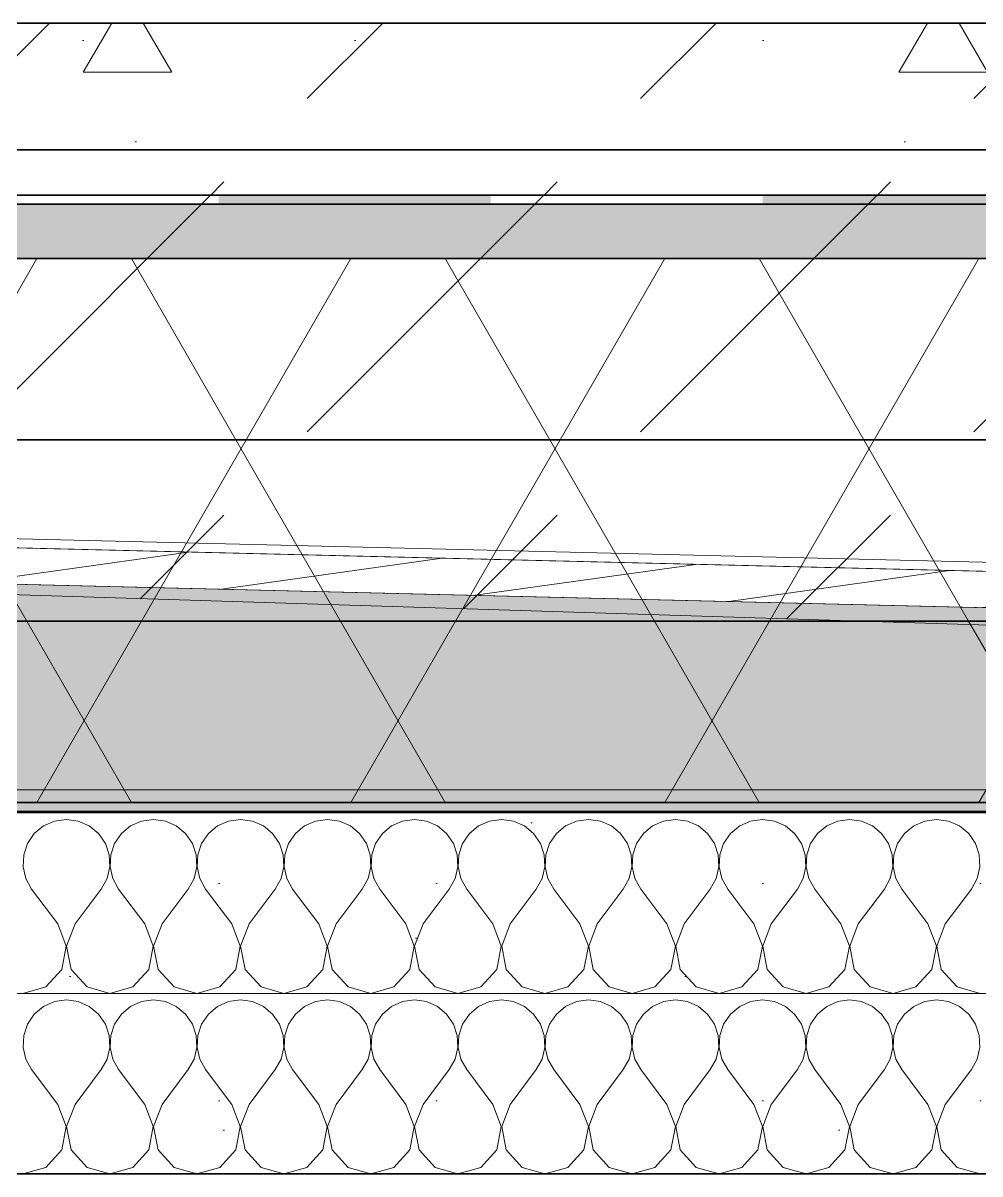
# Model space of a CAD drawing. Header units: millimetres. Extents: x 745166 to 884669, y -5000 to 15056.
# Drawn here: x 854184 to 854712, y 3029 to 3664 of the extents above; entities that cross this region are included whole.
import ezdxf

# ---------------------------------------------------------------- set-up
doc = ezdxf.new("R2010")
doc.units = ezdxf.units.MM
doc.header["$MEASUREMENT"] = 0
doc.linetypes.add('Wipeout_Contour', pattern=[1000, 0, -1000])
for name, color, linetype, lineweight in [('New_0_Pen_No__1', 7, 'Continuous', 13), ('New_0_Pen_No__19', 255, 'Continuous', 0), ('New_2D Drafting - General_Pen_No__1', 7, 'Continuous', 13), ('New_2D Drafting - General_Pen_No__19', 255, 'Continuous', 0), ('New_Shell - Roof_Pen_No__21', 7, 'Continuous', 35)]:
    doc.layers.add(name, color=color, linetype=linetype, lineweight=lineweight)
doc.layers.add('New_Shell - Roof', color=7, linetype='Continuous')
doc.layers.add('New_Structural - Bearing', color=7, linetype='Continuous')
pattern_1 = [(0, (1087092.2, 129.2), (0, 779.4229), [48.75, -401.25]), (0, (1087317.2, 518.9), (0, 779.4229), [48.75, -401.25]), (60, (1087092.2, 129.2), (-675, 389.7114), [48.75, -401.25]), (60, (1087542.2, 129.2), (-675, 389.7114), [48.75, -401.25]), (120, (1087141, 129.2), (675, 389.7114), [48.75, -401.25]), (120, (1087591, 129.2), (675, 389.7114), [48.75, -401.25]), (0, (1087092.23, 204.18), (0, 150), [0, -150, 0, -225]), (45, (1087167.23, 204.18), (-106.06602, 106.06602), [0, -112.5, 0, -187.5])]
pattern_2 = [(60, (1087092.23, 129.18), (-129.90381, 75), []), (120, (1087092.23, 129.18), (129.90381, 75), [])]

# ---------------------------------------------------------------- blocks, each defined once
blk = doc.blocks.new('*X3', base_point=(1087092.23, 129.18))
at = {"layer": 'New_Shell - Roof', "linetype": 'Continuous', "lineweight": 0, "true_color": 0x000000}
blk.add_hatch(color=18, dxfattribs=at).paths.add_polyline_path([(851718.5, 3564.18), (851718.5, 3534.18), (855718.5, 3534.18), (855718.5, 3564.18)])
blk = doc.blocks.new('*X4', base_point=(1087092.23, 129.18))
at = {"layer": 'New_Shell - Roof', "linetype": 'Continuous', "lineweight": 0, "true_color": 0x000000}
for points in [[(854442.39, 3569.18), (854292.39, 3569.18), (854292.39, 3564.18), (854442.39, 3564.18)], [(854742.39, 3569.18), (854592.39, 3569.18), (854592.39, 3564.18), (854742.39, 3564.18)]]:
    blk.add_hatch(color=18, dxfattribs=at).paths.add_polyline_path(points)
blk = doc.blocks.new('*X5', base_point=(1087092.23, 129.18))
at = {"layer": 'New_Shell - Roof', "linetype": 'Continuous', "lineweight": 0, "true_color": 0x000000}
for points in [[(854442.38, 3234.18), (854292.38, 3234.18), (854292.38, 3229.18), (854442.38, 3229.18)], [(854742.38, 3234.18), (854592.38, 3234.18), (854592.38, 3229.18), (854742.38, 3229.18)]]:
    blk.add_hatch(color=18, dxfattribs=at).paths.add_polyline_path(points)
blk = doc.blocks.new('*X6', base_point=(1087092.23, 129.18))
at = {"layer": 'New_0_Pen_No__1', "color": 7, "linetype": 'Continuous', "lineweight": 13}
for p, q in [((854201.78, 3124.26), (854195.72, 3121.59)), ((854208.33, 3125.18), (854201.78, 3124.26)), ((854214.89, 3124.26), (854208.33, 3125.18)), ((854220.95, 3121.59), (854214.89, 3124.26)), ((854249.78, 3124.26), (854243.72, 3121.59)), ((854256.33, 3125.18), (854249.78, 3124.26)), ((854262.89, 3124.26), (854256.33, 3125.18)), ((854268.95, 3121.59), (854262.89, 3124.26)), ((854297.78, 3124.26), (854291.72, 3121.59)), ((854304.33, 3125.18), (854297.78, 3124.26)), ((854310.89, 3124.26), (854304.33, 3125.18)), ((854316.95, 3121.59), (854310.89, 3124.26)), ((854345.78, 3124.26), (854339.72, 3121.59)), ((854352.33, 3125.18), (854345.78, 3124.26)), ((854358.89, 3124.26), (854352.33, 3125.18)), ((854364.95, 3121.59), (854358.89, 3124.26)), ((854393.78, 3124.26), (854387.72, 3121.59)), ((854400.33, 3125.18), (854393.78, 3124.26)), ((854406.89, 3124.26), (854400.33, 3125.18)), ((854412.95, 3121.59), (854406.89, 3124.26)), ((854441.78, 3124.26), (854435.72, 3121.59)), ((854448.33, 3125.18), (854441.78, 3124.26)), ((854454.89, 3124.26), (854448.33, 3125.18)), ((854460.95, 3121.59), (854454.89, 3124.26)), ((854489.78, 3124.26), (854483.72, 3121.59)), ((854496.33, 3125.18), (854489.78, 3124.26)), ((854502.89, 3124.26), (854496.33, 3125.18)), ((854508.95, 3121.59), (854502.89, 3124.26)), ((854537.78, 3124.26), (854531.72, 3121.59)), ((854544.33, 3125.18), (854537.78, 3124.26)), ((854550.89, 3124.26), (854544.33, 3125.18)), ((854556.95, 3121.59), (854550.89, 3124.26)), ((854585.78, 3124.26), (854579.72, 3121.59)), ((854592.33, 3125.18), (854585.78, 3124.26)), ((854598.89, 3124.26), (854592.33, 3125.18)), ((854604.95, 3121.59), (854598.89, 3124.26)), ((854633.78, 3124.26), (854627.72, 3121.59)), ((854640.33, 3125.18), (854633.78, 3124.26)), ((854646.89, 3124.26), (854640.33, 3125.18)), ((854652.95, 3121.59), (854646.89, 3124.26)), ((854681.78, 3124.26), (854675.72, 3121.59)), ((854688.33, 3125.18), (854681.78, 3124.26)), ((854694.89, 3124.26), (854688.33, 3125.18)), ((854700.95, 3121.59), (854694.89, 3124.26)), ((854195.72, 3121.59), (854190.62, 3117.37)), ((854226.05, 3117.37), (854220.95, 3121.59)), ((854243.72, 3121.59), (854238.62, 3117.37)), ((854274.05, 3117.37), (854268.95, 3121.59)), ((854291.72, 3121.59), (854286.62, 3117.37)), ((854322.05, 3117.37), (854316.95, 3121.59)), ((854339.72, 3121.59), (854334.62, 3117.37)), ((854370.05, 3117.37), (854364.95, 3121.59)), ((854387.72, 3121.59), (854382.62, 3117.37)), ((854418.05, 3117.37), (854412.95, 3121.59)), ((854435.72, 3121.59), (854430.62, 3117.37)), ((854466.05, 3117.37), (854460.95, 3121.59)), ((854483.72, 3121.59), (854478.62, 3117.37)), ((854514.05, 3117.37), (854508.95, 3121.59)), ((854531.72, 3121.59), (854526.62, 3117.37)), ((854562.05, 3117.37), (854556.95, 3121.59)), ((854579.72, 3121.59), (854574.62, 3117.37)), ((854610.05, 3117.37), (854604.95, 3121.59)), ((854627.72, 3121.59), (854622.62, 3117.37)), ((854658.05, 3117.37), (854652.95, 3121.59)), ((854675.72, 3121.59), (854670.62, 3117.37)), ((854706.05, 3117.37), (854700.95, 3121.59)), ((854186.87, 3111.91), (854184.75, 3105.64)), ((854190.62, 3117.37), (854186.87, 3111.91)), ((854229.8, 3111.91), (854226.05, 3117.37)), ((854231.92, 3105.64), (854229.8, 3111.91)), ((854234.87, 3111.91), (854232.75, 3105.64)), ((854238.62, 3117.37), (854234.87, 3111.91)), ((854277.8, 3111.91), (854274.05, 3117.37)), ((854279.92, 3105.64), (854277.8, 3111.91)), ((854282.87, 3111.91), (854280.75, 3105.64)), ((854286.62, 3117.37), (854282.87, 3111.91)), ((854325.8, 3111.91), (854322.05, 3117.37)), ((854327.92, 3105.64), (854325.8, 3111.91)), ((854330.87, 3111.91), (854328.75, 3105.64)), ((854334.62, 3117.37), (854330.87, 3111.91)), ((854373.8, 3111.91), (854370.05, 3117.37)), ((854375.92, 3105.64), (854373.8, 3111.91)), ((854378.87, 3111.91), (854376.75, 3105.64)), ((854382.62, 3117.37), (854378.87, 3111.91)), ((854421.8, 3111.91), (854418.05, 3117.37)), ((854423.92, 3105.64), (854421.8, 3111.91)), ((854426.87, 3111.91), (854424.75, 3105.64)), ((854430.62, 3117.37), (854426.87, 3111.91)), ((854469.8, 3111.91), (854466.05, 3117.37)), ((854471.92, 3105.64), (854469.8, 3111.91)), ((854474.87, 3111.91), (854472.75, 3105.64)), ((854478.62, 3117.37), (854474.87, 3111.91)), ((854517.8, 3111.91), (854514.05, 3117.37)), ((854519.92, 3105.64), (854517.8, 3111.91)), ((854522.87, 3111.91), (854520.75, 3105.64)), ((854526.62, 3117.37), (854522.87, 3111.91)), ((854565.8, 3111.91), (854562.05, 3117.37)), ((854567.92, 3105.64), (854565.8, 3111.91)), ((854570.87, 3111.91), (854568.75, 3105.64)), ((854574.62, 3117.37), (854570.87, 3111.91)), ((854613.8, 3111.91), (854610.05, 3117.37)), ((854615.92, 3105.64), (854613.8, 3111.91)), ((854618.87, 3111.91), (854616.75, 3105.64)), ((854622.62, 3117.37), (854618.87, 3111.91)), ((854661.8, 3111.91), (854658.05, 3117.37)), ((854663.92, 3105.64), (854661.8, 3111.91)), ((854666.87, 3111.91), (854664.75, 3105.64)), ((854670.62, 3117.37), (854666.87, 3111.91)), ((854709.8, 3111.91), (854706.05, 3117.37)), ((854711.92, 3105.64), (854709.8, 3111.91)), ((854184.75, 3105.64), (854184.43, 3099.02)), ((854232.24, 3099.02), (854231.92, 3105.64)), ((854232.75, 3105.64), (854232.43, 3099.02)), ((854280.24, 3099.02), (854279.92, 3105.64)), ((854280.75, 3105.64), (854280.43, 3099.02)), ((854328.24, 3099.02), (854327.92, 3105.64)), ((854328.75, 3105.64), (854328.43, 3099.02)), ((854376.24, 3099.02), (854375.92, 3105.64)), ((854376.75, 3105.64), (854376.43, 3099.02)), ((854424.24, 3099.02), (854423.92, 3105.64)), ((854424.75, 3105.64), (854424.43, 3099.02)), ((854472.24, 3099.02), (854471.92, 3105.64)), ((854472.75, 3105.64), (854472.43, 3099.02)), ((854520.24, 3099.02), (854519.92, 3105.64)), ((854520.75, 3105.64), (854520.43, 3099.02)), ((854568.24, 3099.02), (854567.92, 3105.64)), ((854568.75, 3105.64), (854568.43, 3099.02)), ((854616.24, 3099.02), (854615.92, 3105.64)), ((854616.75, 3105.64), (854616.43, 3099.02)), ((854664.24, 3099.02), (854663.92, 3105.64)), ((854664.75, 3105.64), (854664.43, 3099.02)), ((854712.24, 3099.02), (854711.92, 3105.64)), ((854184.43, 3099.02), (854185.93, 3092.57)), ((854230.74, 3092.57), (854232.24, 3099.02)), ((854232.43, 3099.02), (854233.93, 3092.57)), ((854278.74, 3092.57), (854280.24, 3099.02)), ((854280.43, 3099.02), (854281.93, 3092.57)), ((854326.74, 3092.57), (854328.24, 3099.02)), ((854328.43, 3099.02), (854329.93, 3092.57)), ((854374.74, 3092.57), (854376.24, 3099.02)), ((854376.43, 3099.02), (854377.93, 3092.57)), ((854422.74, 3092.57), (854424.24, 3099.02)), ((854424.43, 3099.02), (854425.93, 3092.57)), ((854470.74, 3092.57), (854472.24, 3099.02)), ((854472.43, 3099.02), (854473.93, 3092.57)), ((854518.74, 3092.57), (854520.24, 3099.02)), ((854520.43, 3099.02), (854521.93, 3092.57)), ((854566.74, 3092.57), (854568.24, 3099.02)), ((854568.43, 3099.02), (854569.93, 3092.57)), ((854614.74, 3092.57), (854616.24, 3099.02)), ((854616.43, 3099.02), (854617.93, 3092.57)), ((854662.74, 3092.57), (854664.24, 3099.02)), ((854664.43, 3099.02), (854665.93, 3092.57)), ((854710.74, 3092.57), (854712.24, 3099.02)), ((854185.93, 3092.57), (854189.13, 3086.78)), ((854227.53, 3086.78), (854230.74, 3092.57)), ((854233.93, 3092.57), (854237.13, 3086.78)), ((854275.53, 3086.78), (854278.74, 3092.57)), ((854281.93, 3092.57), (854285.13, 3086.78)), ((854323.53, 3086.78), (854326.74, 3092.57)), ((854329.93, 3092.57), (854333.13, 3086.78)), ((854371.53, 3086.78), (854374.74, 3092.57)), ((854377.93, 3092.57), (854381.13, 3086.78)), ((854419.53, 3086.78), (854422.74, 3092.57)), ((854425.93, 3092.57), (854429.13, 3086.78)), ((854467.53, 3086.78), (854470.74, 3092.57)), ((854473.93, 3092.57), (854477.13, 3086.78)), ((854515.53, 3086.78), (854518.74, 3092.57)), ((854521.93, 3092.57), (854525.13, 3086.78)), ((854563.53, 3086.78), (854566.74, 3092.57)), ((854569.93, 3092.57), (854573.13, 3086.78)), ((854611.53, 3086.78), (854614.74, 3092.57)), ((854617.93, 3092.57), (854621.13, 3086.78)), ((854659.53, 3086.78), (854662.74, 3092.57)), ((854665.93, 3092.57), (854669.13, 3086.78)), ((854707.53, 3086.78), (854710.74, 3092.57)), ((854203.53, 3067.58), (854189.13, 3086.78)), ((854213.13, 3067.58), (854227.53, 3086.78)), ((854251.53, 3067.58), (854237.13, 3086.78)), ((854261.13, 3067.58), (854275.53, 3086.78)), ((854299.53, 3067.58), (854285.13, 3086.78)), ((854309.13, 3067.58), (854323.53, 3086.78)), ((854347.53, 3067.58), (854333.13, 3086.78)), ((854357.13, 3067.58), (854371.53, 3086.78)), ((854395.53, 3067.58), (854381.13, 3086.78)), ((854405.13, 3067.58), (854419.53, 3086.78)), ((854443.53, 3067.58), (854429.13, 3086.78)), ((854453.13, 3067.58), (854467.53, 3086.78)), ((854491.53, 3067.58), (854477.13, 3086.78)), ((854501.13, 3067.58), (854515.53, 3086.78)), ((854539.53, 3067.58), (854525.13, 3086.78)), ((854549.13, 3067.58), (854563.53, 3086.78)), ((854587.53, 3067.58), (854573.13, 3086.78)), ((854597.13, 3067.58), (854611.53, 3086.78)), ((854635.53, 3067.58), (854621.13, 3086.78)), ((854645.13, 3067.58), (854659.53, 3086.78)), ((854683.53, 3067.58), (854669.13, 3086.78)), ((854693.13, 3067.58), (854707.53, 3086.78)), ((854208.24, 3055.33), (854203.53, 3067.58)), ((854213.13, 3067.58), (854208.43, 3055.33)), ((854256.24, 3055.33), (854251.53, 3067.58)), ((854261.13, 3067.58), (854256.43, 3055.33)), ((854304.24, 3055.33), (854299.53, 3067.58)), ((854309.13, 3067.58), (854304.43, 3055.33)), ((854352.24, 3055.33), (854347.53, 3067.58)), ((854357.13, 3067.58), (854352.43, 3055.33)), ((854400.24, 3055.33), (854395.53, 3067.58)), ((854405.13, 3067.58), (854400.43, 3055.33)), ((854448.24, 3055.33), (854443.53, 3067.58)), ((854453.13, 3067.58), (854448.43, 3055.33)), ((854496.24, 3055.33), (854491.53, 3067.58)), ((854501.13, 3067.58), (854496.43, 3055.33)), ((854544.24, 3055.33), (854539.53, 3067.58)), ((854549.13, 3067.58), (854544.43, 3055.33)), ((854592.24, 3055.33), (854587.53, 3067.58)), ((854597.13, 3067.58), (854592.43, 3055.33)), ((854640.24, 3055.33), (854635.53, 3067.58)), ((854645.13, 3067.58), (854640.43, 3055.33)), ((854688.24, 3055.33), (854683.53, 3067.58)), ((854693.13, 3067.58), (854688.43, 3055.33)), ((854205.8, 3042.44), (854208.24, 3055.33)), ((854208.43, 3055.33), (854210.87, 3042.44)), ((854253.8, 3042.44), (854256.24, 3055.33)), ((854256.43, 3055.33), (854258.87, 3042.44)), ((854301.8, 3042.44), (854304.24, 3055.33)), ((854304.43, 3055.33), (854306.87, 3042.44)), ((854349.8, 3042.44), (854352.24, 3055.33)), ((854352.43, 3055.33), (854354.87, 3042.44)), ((854397.8, 3042.44), (854400.24, 3055.33)), ((854400.43, 3055.33), (854402.87, 3042.44)), ((854445.8, 3042.44), (854448.24, 3055.33)), ((854448.43, 3055.33), (854450.87, 3042.44)), ((854493.8, 3042.44), (854496.24, 3055.33)), ((854496.43, 3055.33), (854498.87, 3042.44)), ((854541.8, 3042.44), (854544.24, 3055.33)), ((854544.43, 3055.33), (854546.87, 3042.44)), ((854589.8, 3042.44), (854592.24, 3055.33)), ((854592.43, 3055.33), (854594.87, 3042.44)), ((854637.8, 3042.44), (854640.24, 3055.33)), ((854640.43, 3055.33), (854642.87, 3042.44)), ((854685.8, 3042.44), (854688.24, 3055.33)), ((854688.43, 3055.33), (854690.87, 3042.44)), ((854196.95, 3032.76), (854205.8, 3042.44)), ((854210.87, 3042.44), (854219.72, 3032.76)), ((854244.95, 3032.76), (854253.8, 3042.44)), ((854258.87, 3042.44), (854267.72, 3032.76)), ((854292.95, 3032.76), (854301.8, 3042.44)), ((854306.87, 3042.44), (854315.72, 3032.76)), ((854340.95, 3032.76), (854349.8, 3042.44)), ((854354.87, 3042.44), (854363.72, 3032.76)), ((854388.95, 3032.76), (854397.8, 3042.44)), ((854402.87, 3042.44), (854411.72, 3032.76)), ((854436.95, 3032.76), (854445.8, 3042.44)), ((854450.87, 3042.44), (854459.72, 3032.76)), ((854484.95, 3032.76), (854493.8, 3042.44)), ((854498.87, 3042.44), (854507.72, 3032.76)), ((854532.95, 3032.76), (854541.8, 3042.44)), ((854546.87, 3042.44), (854555.72, 3032.76)), ((854580.95, 3032.76), (854589.8, 3042.44)), ((854594.87, 3042.44), (854603.72, 3032.76)), ((854628.95, 3032.76), (854637.8, 3042.44)), ((854642.87, 3042.44), (854651.72, 3032.76)), ((854676.95, 3032.76), (854685.8, 3042.44)), ((854690.87, 3042.44), (854699.72, 3032.76)), ((854184.33, 3029.18), (854196.95, 3032.76)), ((854219.72, 3032.76), (854232.33, 3029.18)), ((854232.33, 3029.18), (854244.95, 3032.76)), ((854267.72, 3032.76), (854280.33, 3029.18)), ((854280.33, 3029.18), (854292.95, 3032.76)), ((854315.72, 3032.76), (854328.33, 3029.18)), ((854328.33, 3029.18), (854340.95, 3032.76)), ((854363.72, 3032.76), (854376.33, 3029.18)), ((854376.33, 3029.18), (854388.95, 3032.76)), ((854411.72, 3032.76), (854424.33, 3029.18)), ((854424.33, 3029.18), (854436.95, 3032.76)), ((854459.72, 3032.76), (854472.33, 3029.18)), ((854472.33, 3029.18), (854484.95, 3032.76)), ((854507.72, 3032.76), (854520.33, 3029.18)), ((854520.33, 3029.18), (854532.95, 3032.76)), ((854555.72, 3032.76), (854568.33, 3029.18)), ((854568.33, 3029.18), (854580.95, 3032.76)), ((854603.72, 3032.76), (854616.33, 3029.18)), ((854616.33, 3029.18), (854628.95, 3032.76)), ((854651.72, 3032.76), (854664.33, 3029.18)), ((854664.33, 3029.18), (854676.95, 3032.76)), ((854699.72, 3032.76), (854712.33, 3029.18))]:
    blk.add_line(p, q, dxfattribs=at)
blk = doc.blocks.new('*X8', base_point=(1087092.23, 129.18))
at = {"layer": 'New_0_Pen_No__1', "color": 7, "linetype": 'Continuous', "lineweight": 13}
for p, q in [((854195.72, 3221.21), (854190.62, 3216.99)), ((854201.78, 3223.88), (854195.72, 3221.21)), ((854208.33, 3224.8), (854201.78, 3223.88)), ((854214.89, 3223.88), (854208.33, 3224.8)), ((854220.95, 3221.21), (854214.89, 3223.88)), ((854226.05, 3216.99), (854220.95, 3221.21)), ((854243.72, 3221.21), (854238.62, 3216.99)), ((854249.78, 3223.88), (854243.72, 3221.21)), ((854256.33, 3224.8), (854249.78, 3223.88)), ((854262.89, 3223.88), (854256.33, 3224.8)), ((854268.95, 3221.21), (854262.89, 3223.88)), ((854274.05, 3216.99), (854268.95, 3221.21)), ((854291.72, 3221.21), (854286.62, 3216.99)), ((854297.78, 3223.88), (854291.72, 3221.21)), ((854304.33, 3224.8), (854297.78, 3223.88)), ((854310.89, 3223.88), (854304.33, 3224.8)), ((854316.95, 3221.21), (854310.89, 3223.88)), ((854322.05, 3216.99), (854316.95, 3221.21)), ((854339.72, 3221.21), (854334.62, 3216.99)), ((854345.78, 3223.88), (854339.72, 3221.21)), ((854352.33, 3224.8), (854345.78, 3223.88)), ((854358.89, 3223.88), (854352.33, 3224.8)), ((854364.95, 3221.21), (854358.89, 3223.88)), ((854370.05, 3216.99), (854364.95, 3221.21)), ((854387.72, 3221.21), (854382.62, 3216.99)), ((854393.78, 3223.88), (854387.72, 3221.21)), ((854400.33, 3224.8), (854393.78, 3223.88)), ((854406.89, 3223.88), (854400.33, 3224.8)), ((854412.95, 3221.21), (854406.89, 3223.88)), ((854418.05, 3216.99), (854412.95, 3221.21)), ((854435.72, 3221.21), (854430.62, 3216.99)), ((854441.78, 3223.88), (854435.72, 3221.21)), ((854448.33, 3224.8), (854441.78, 3223.88)), ((854454.89, 3223.88), (854448.33, 3224.8)), ((854460.95, 3221.21), (854454.89, 3223.88)), ((854466.05, 3216.99), (854460.95, 3221.21)), ((854483.72, 3221.21), (854478.62, 3216.99)), ((854489.78, 3223.88), (854483.72, 3221.21)), ((854496.33, 3224.8), (854489.78, 3223.88)), ((854502.89, 3223.88), (854496.33, 3224.8)), ((854508.95, 3221.21), (854502.89, 3223.88)), ((854514.05, 3216.99), (854508.95, 3221.21)), ((854531.72, 3221.21), (854526.62, 3216.99)), ((854537.78, 3223.88), (854531.72, 3221.21)), ((854544.33, 3224.8), (854537.78, 3223.88)), ((854550.89, 3223.88), (854544.33, 3224.8)), ((854556.95, 3221.21), (854550.89, 3223.88)), ((854562.05, 3216.99), (854556.95, 3221.21)), ((854579.72, 3221.21), (854574.62, 3216.99)), ((854585.78, 3223.88), (854579.72, 3221.21)), ((854592.33, 3224.8), (854585.78, 3223.88)), ((854598.89, 3223.88), (854592.33, 3224.8)), ((854604.95, 3221.21), (854598.89, 3223.88)), ((854610.05, 3216.99), (854604.95, 3221.21)), ((854627.72, 3221.21), (854622.62, 3216.99)), ((854633.78, 3223.88), (854627.72, 3221.21)), ((854640.33, 3224.8), (854633.78, 3223.88)), ((854646.89, 3223.88), (854640.33, 3224.8)), ((854652.95, 3221.21), (854646.89, 3223.88)), ((854658.05, 3216.99), (854652.95, 3221.21)), ((854675.72, 3221.21), (854670.62, 3216.99)), ((854681.78, 3223.88), (854675.72, 3221.21)), ((854688.33, 3224.8), (854681.78, 3223.88)), ((854694.89, 3223.88), (854688.33, 3224.8)), ((854700.95, 3221.21), (854694.89, 3223.88)), ((854706.05, 3216.99), (854700.95, 3221.21)), ((854190.62, 3216.99), (854186.87, 3211.53)), ((854229.8, 3211.53), (854226.05, 3216.99)), ((854238.62, 3216.99), (854234.87, 3211.53)), ((854277.8, 3211.53), (854274.05, 3216.99)), ((854286.62, 3216.99), (854282.87, 3211.53)), ((854325.8, 3211.53), (854322.05, 3216.99)), ((854334.62, 3216.99), (854330.87, 3211.53)), ((854373.8, 3211.53), (854370.05, 3216.99)), ((854382.62, 3216.99), (854378.87, 3211.53)), ((854421.8, 3211.53), (854418.05, 3216.99)), ((854430.62, 3216.99), (854426.87, 3211.53)), ((854469.8, 3211.53), (854466.05, 3216.99)), ((854478.62, 3216.99), (854474.87, 3211.53)), ((854517.8, 3211.53), (854514.05, 3216.99)), ((854526.62, 3216.99), (854522.87, 3211.53)), ((854565.8, 3211.53), (854562.05, 3216.99)), ((854574.62, 3216.99), (854570.87, 3211.53)), ((854613.8, 3211.53), (854610.05, 3216.99)), ((854622.62, 3216.99), (854618.87, 3211.53)), ((854661.8, 3211.53), (854658.05, 3216.99)), ((854670.62, 3216.99), (854666.87, 3211.53)), ((854709.8, 3211.53), (854706.05, 3216.99)), ((854186.87, 3211.53), (854184.75, 3205.25)), ((854231.92, 3205.25), (854229.8, 3211.53)), ((854234.87, 3211.53), (854232.75, 3205.25)), ((854279.92, 3205.25), (854277.8, 3211.53)), ((854282.87, 3211.53), (854280.75, 3205.25)), ((854327.92, 3205.25), (854325.8, 3211.53)), ((854330.87, 3211.53), (854328.75, 3205.25)), ((854375.92, 3205.25), (854373.8, 3211.53)), ((854378.87, 3211.53), (854376.75, 3205.25)), ((854423.92, 3205.25), (854421.8, 3211.53)), ((854426.87, 3211.53), (854424.75, 3205.25)), ((854471.92, 3205.25), (854469.8, 3211.53)), ((854474.87, 3211.53), (854472.75, 3205.25)), ((854519.92, 3205.25), (854517.8, 3211.53)), ((854522.87, 3211.53), (854520.75, 3205.25)), ((854567.92, 3205.25), (854565.8, 3211.53)), ((854570.87, 3211.53), (854568.75, 3205.25)), ((854615.92, 3205.25), (854613.8, 3211.53)), ((854618.87, 3211.53), (854616.75, 3205.25)), ((854663.92, 3205.25), (854661.8, 3211.53)), ((854666.87, 3211.53), (854664.75, 3205.25)), ((854711.92, 3205.25), (854709.8, 3211.53)), ((854184.75, 3205.25), (854184.43, 3198.64)), ((854232.24, 3198.64), (854231.92, 3205.25)), ((854232.75, 3205.25), (854232.43, 3198.64)), ((854280.24, 3198.64), (854279.92, 3205.25)), ((854280.75, 3205.25), (854280.43, 3198.64)), ((854328.24, 3198.64), (854327.92, 3205.25)), ((854328.75, 3205.25), (854328.43, 3198.64)), ((854376.24, 3198.64), (854375.92, 3205.25)), ((854376.75, 3205.25), (854376.43, 3198.64)), ((854424.24, 3198.64), (854423.92, 3205.25)), ((854424.75, 3205.25), (854424.43, 3198.64)), ((854472.24, 3198.64), (854471.92, 3205.25)), ((854472.75, 3205.25), (854472.43, 3198.64)), ((854520.24, 3198.64), (854519.92, 3205.25)), ((854520.75, 3205.25), (854520.43, 3198.64)), ((854568.24, 3198.64), (854567.92, 3205.25)), ((854568.75, 3205.25), (854568.43, 3198.64)), ((854616.24, 3198.64), (854615.92, 3205.25)), ((854616.75, 3205.25), (854616.43, 3198.64)), ((854664.24, 3198.64), (854663.92, 3205.25)), ((854664.75, 3205.25), (854664.43, 3198.64)), ((854712.24, 3198.64), (854711.92, 3205.25)), ((854184.43, 3198.64), (854185.93, 3192.19)), ((854230.74, 3192.19), (854232.24, 3198.64)), ((854232.43, 3198.64), (854233.93, 3192.19)), ((854278.74, 3192.19), (854280.24, 3198.64)), ((854280.43, 3198.64), (854281.93, 3192.19)), ((854326.74, 3192.19), (854328.24, 3198.64)), ((854328.43, 3198.64), (854329.93, 3192.19)), ((854374.74, 3192.19), (854376.24, 3198.64)), ((854376.43, 3198.64), (854377.93, 3192.19)), ((854422.74, 3192.19), (854424.24, 3198.64)), ((854424.43, 3198.64), (854425.93, 3192.19)), ((854470.74, 3192.19), (854472.24, 3198.64)), ((854472.43, 3198.64), (854473.93, 3192.19)), ((854518.74, 3192.19), (854520.24, 3198.64)), ((854520.43, 3198.64), (854521.93, 3192.19)), ((854566.74, 3192.19), (854568.24, 3198.64)), ((854568.43, 3198.64), (854569.93, 3192.19)), ((854614.74, 3192.19), (854616.24, 3198.64)), ((854616.43, 3198.64), (854617.93, 3192.19)), ((854662.74, 3192.19), (854664.24, 3198.64)), ((854664.43, 3198.64), (854665.93, 3192.19)), ((854710.74, 3192.19), (854712.24, 3198.64)), ((854185.93, 3192.19), (854189.13, 3186.4)), ((854227.53, 3186.4), (854230.74, 3192.19)), ((854233.93, 3192.19), (854237.13, 3186.4)), ((854275.53, 3186.4), (854278.74, 3192.19)), ((854281.93, 3192.19), (854285.13, 3186.4)), ((854323.53, 3186.4), (854326.74, 3192.19)), ((854329.93, 3192.19), (854333.13, 3186.4)), ((854371.53, 3186.4), (854374.74, 3192.19)), ((854377.93, 3192.19), (854381.13, 3186.4)), ((854419.53, 3186.4), (854422.74, 3192.19)), ((854425.93, 3192.19), (854429.13, 3186.4)), ((854467.53, 3186.4), (854470.74, 3192.19)), ((854473.93, 3192.19), (854477.13, 3186.4)), ((854515.53, 3186.4), (854518.74, 3192.19)), ((854521.93, 3192.19), (854525.13, 3186.4)), ((854563.53, 3186.4), (854566.74, 3192.19)), ((854569.93, 3192.19), (854573.13, 3186.4)), ((854611.53, 3186.4), (854614.74, 3192.19)), ((854617.93, 3192.19), (854621.13, 3186.4)), ((854659.53, 3186.4), (854662.74, 3192.19)), ((854665.93, 3192.19), (854669.13, 3186.4)), ((854707.53, 3186.4), (854710.74, 3192.19)), ((854203.53, 3167.2), (854189.13, 3186.4)), ((854213.13, 3167.2), (854227.53, 3186.4)), ((854251.53, 3167.2), (854237.13, 3186.4)), ((854261.13, 3167.2), (854275.53, 3186.4)), ((854299.53, 3167.2), (854285.13, 3186.4)), ((854309.13, 3167.2), (854323.53, 3186.4)), ((854347.53, 3167.2), (854333.13, 3186.4)), ((854357.13, 3167.2), (854371.53, 3186.4)), ((854395.53, 3167.2), (854381.13, 3186.4)), ((854405.13, 3167.2), (854419.53, 3186.4)), ((854443.53, 3167.2), (854429.13, 3186.4)), ((854453.13, 3167.2), (854467.53, 3186.4)), ((854491.53, 3167.2), (854477.13, 3186.4)), ((854501.13, 3167.2), (854515.53, 3186.4)), ((854539.53, 3167.2), (854525.13, 3186.4)), ((854549.13, 3167.2), (854563.53, 3186.4)), ((854587.53, 3167.2), (854573.13, 3186.4)), ((854597.13, 3167.2), (854611.53, 3186.4)), ((854635.53, 3167.2), (854621.13, 3186.4)), ((854645.13, 3167.2), (854659.53, 3186.4)), ((854683.53, 3167.2), (854669.13, 3186.4)), ((854693.13, 3167.2), (854707.53, 3186.4)), ((854208.24, 3154.95), (854203.53, 3167.2)), ((854213.13, 3167.2), (854208.43, 3154.95)), ((854256.24, 3154.95), (854251.53, 3167.2)), ((854261.13, 3167.2), (854256.43, 3154.95)), ((854304.24, 3154.95), (854299.53, 3167.2)), ((854309.13, 3167.2), (854304.43, 3154.95)), ((854352.24, 3154.95), (854347.53, 3167.2)), ((854357.13, 3167.2), (854352.43, 3154.95)), ((854400.24, 3154.95), (854395.53, 3167.2)), ((854405.13, 3167.2), (854400.43, 3154.95)), ((854448.24, 3154.95), (854443.53, 3167.2)), ((854453.13, 3167.2), (854448.43, 3154.95)), ((854496.24, 3154.95), (854491.53, 3167.2)), ((854501.13, 3167.2), (854496.43, 3154.95)), ((854544.24, 3154.95), (854539.53, 3167.2)), ((854549.13, 3167.2), (854544.43, 3154.95)), ((854592.24, 3154.95), (854587.53, 3167.2)), ((854597.13, 3167.2), (854592.43, 3154.95)), ((854640.24, 3154.95), (854635.53, 3167.2)), ((854645.13, 3167.2), (854640.43, 3154.95)), ((854688.24, 3154.95), (854683.53, 3167.2)), ((854693.13, 3167.2), (854688.43, 3154.95)), ((854205.8, 3142.06), (854208.24, 3154.95)), ((854208.43, 3154.95), (854210.87, 3142.06)), ((854253.8, 3142.06), (854256.24, 3154.95)), ((854256.43, 3154.95), (854258.87, 3142.06)), ((854301.8, 3142.06), (854304.24, 3154.95)), ((854304.43, 3154.95), (854306.87, 3142.06)), ((854349.8, 3142.06), (854352.24, 3154.95)), ((854352.43, 3154.95), (854354.87, 3142.06)), ((854397.8, 3142.06), (854400.24, 3154.95)), ((854400.43, 3154.95), (854402.87, 3142.06)), ((854445.8, 3142.06), (854448.24, 3154.95)), ((854448.43, 3154.95), (854450.87, 3142.06)), ((854493.8, 3142.06), (854496.24, 3154.95)), ((854496.43, 3154.95), (854498.87, 3142.06)), ((854541.8, 3142.06), (854544.24, 3154.95)), ((854544.43, 3154.95), (854546.87, 3142.06)), ((854589.8, 3142.06), (854592.24, 3154.95)), ((854592.43, 3154.95), (854594.87, 3142.06)), ((854637.8, 3142.06), (854640.24, 3154.95)), ((854640.43, 3154.95), (854642.87, 3142.06)), ((854685.8, 3142.06), (854688.24, 3154.95)), ((854688.43, 3154.95), (854690.87, 3142.06)), ((854196.95, 3132.38), (854205.8, 3142.06)), ((854210.87, 3142.06), (854219.72, 3132.38)), ((854244.95, 3132.38), (854253.8, 3142.06)), ((854258.87, 3142.06), (854267.72, 3132.38)), ((854292.95, 3132.38), (854301.8, 3142.06)), ((854306.87, 3142.06), (854315.72, 3132.38)), ((854340.95, 3132.38), (854349.8, 3142.06)), ((854354.87, 3142.06), (854363.72, 3132.38)), ((854388.95, 3132.38), (854397.8, 3142.06)), ((854402.87, 3142.06), (854411.72, 3132.38)), ((854436.95, 3132.38), (854445.8, 3142.06)), ((854450.87, 3142.06), (854459.72, 3132.38)), ((854484.95, 3132.38), (854493.8, 3142.06)), ((854498.87, 3142.06), (854507.72, 3132.38)), ((854532.95, 3132.38), (854541.8, 3142.06)), ((854546.87, 3142.06), (854555.72, 3132.38)), ((854580.95, 3132.38), (854589.8, 3142.06)), ((854594.87, 3142.06), (854603.72, 3132.38)), ((854628.95, 3132.38), (854637.8, 3142.06)), ((854642.87, 3142.06), (854651.72, 3132.38)), ((854676.95, 3132.38), (854685.8, 3142.06)), ((854690.87, 3142.06), (854699.72, 3132.38)), ((854184.33, 3128.8), (854196.95, 3132.38)), ((854219.72, 3132.38), (854232.33, 3128.8)), ((854232.33, 3128.8), (854244.95, 3132.38)), ((854267.72, 3132.38), (854280.33, 3128.8)), ((854280.33, 3128.8), (854292.95, 3132.38)), ((854315.72, 3132.38), (854328.33, 3128.8)), ((854328.33, 3128.8), (854340.95, 3132.38)), ((854363.72, 3132.38), (854376.33, 3128.8)), ((854376.33, 3128.8), (854388.95, 3132.38)), ((854411.72, 3132.38), (854424.33, 3128.8)), ((854424.33, 3128.8), (854436.95, 3132.38)), ((854459.72, 3132.38), (854472.33, 3128.8)), ((854472.33, 3128.8), (854484.95, 3132.38)), ((854507.72, 3132.38), (854520.33, 3128.8)), ((854520.33, 3128.8), (854532.95, 3132.38)), ((854555.72, 3132.38), (854568.33, 3128.8)), ((854568.33, 3128.8), (854580.95, 3132.38)), ((854603.72, 3132.38), (854616.33, 3128.8)), ((854616.33, 3128.8), (854628.95, 3132.38)), ((854651.72, 3132.38), (854664.33, 3128.8)), ((854664.33, 3128.8), (854676.95, 3132.38)), ((854699.72, 3132.38), (854712.33, 3128.8))]:
    blk.add_line(p, q, dxfattribs=at)
blk = doc.blocks.new('*X9', base_point=(1087092.23, 129.18))
at = {"layer": 'New_0_Pen_No__1', "linetype": 'Continuous', "lineweight": 0, "true_color": 0x000000}
blk.add_hatch(color=18, dxfattribs=at).paths.add_polyline_path([(855858.5, 3241.03), (851578.5, 3241.03), (851578.5, 3228.41), (855858.5, 3228.41)])

msp = doc.modelspace()

# ---------------------------------------------------------------- hatches: boundary and pattern name
at = {"layer": 'New_0_Pen_No__1', "linetype": 'Continuous', "lineweight": 13}
h = msp.add_hatch(dxfattribs=at)
h.set_pattern_fill('Lightweight_Concrete_0005', style=0, pattern_type=2)
h.set_pattern_definition(pattern_1)
h.paths.add_polyline_path([(856945.75, 3307.62), (850727.54, 3458.23), (850727.66, 3463.23), (856945.78, 3312.62)])
h = msp.add_hatch(dxfattribs=at)
h.set_pattern_fill('Wood_0005', style=0, pattern_type=2)
h.set_pattern_definition([(7.974, (854293.925, 3351.843), (-3.67714, 22.47348), [])])
h.paths.add_polyline_path([(850626.5, 3440.68), (856835.73, 3290.27), (856835.59, 3310.28), (850626.36, 3460.69)])
at = {"layer": 'New_0_Pen_No__19', "linetype": 'Continuous', "lineweight": 0}
msp.add_hatch(color=255, dxfattribs=at).paths.add_polyline_path([(850626.5, 3241.03), (856811.35, 3241.03), (856811.35, 3290.86), (850626.5, 3440.68)])
at = {"layer": 'New_Shell - Roof', "linetype": 'Continuous', "lineweight": 0, "true_color": 0x000000}
h = msp.add_hatch(dxfattribs=at)
h.set_pattern_fill('Batt_Insulation_0005', color=18, style=0, pattern_type=2)
h.set_pattern_definition(pattern_2)
h.paths.add_polyline_path([(851718.5, 3534.18), (851718.5, 3434.18), (855718.5, 3434.18), (855718.5, 3534.18)])
h = msp.add_hatch(dxfattribs=at)
h.set_pattern_fill('Batt_Insulation_0005', color=18, style=0, pattern_type=2)
h.set_pattern_definition(pattern_2)
h.paths.add_polyline_path([(851718.5, 3434.18), (851718.5, 3334.18), (855718.5, 3334.18), (855718.5, 3434.18)])
h = msp.add_hatch(dxfattribs=at)
h.set_pattern_fill('Batt_Insulation_0005', color=18, style=0, pattern_type=2)
h.set_pattern_definition(pattern_2)
h.paths.add_polyline_path([(851718.5, 3334.18), (851718.5, 3234.18), (855718.5, 3234.18), (855718.5, 3334.18)])
h = msp.add_hatch(dxfattribs=at)
h.set_pattern_fill('Structural_Concrete_0005', color=18, style=0, pattern_type=2)
h.set_pattern_definition([(0, (1087092.2, 129.2), (0, 623.5383), [60, -300]), (0, (1087272.2, 440.95), (0, 623.5383), [60, -300]), (60, (1087092.2, 129.2), (-540, 311.7692), [60, -300]), (60, (1087452.2, 129.2), (-540, 311.7692), [60, -300]), (120, (1087152.2, 129.2), (540, 311.7692), [60, -300]), (120, (1087512.2, 129.2), (540, 311.7692), [60, -300]), (0, (1087092.23, 189.18), (0, 120.000005), [0, -120.000005, 0, -180.00001]), (45, (1087152.23, 189.18), (-84.85282, 84.85282), [0, -90.000004, 0, -150.000006])])
h.paths.add_polyline_path([(851718.5, 3229.18), (851718.5, 3029.18), (855718.5, 3029.18), (855718.5, 3229.18)])

# ---------------------------------------------------------------- linework, layer by layer
at = {"layer": 'New_0_Pen_No__1', "color": 7, "linetype": 'Continuous', "lineweight": 13, "flags": 128}
for points in [[(856945.75, 3307.62), (850727.54, 3458.23), (850727.66, 3463.23), (856945.78, 3312.62)], [(850626.5, 3440.68), (856835.73, 3290.27), (856835.59, 3310.28), (850626.36, 3460.69)], [(850626.5, 3241.03), (856811.35, 3241.03), (856811.35, 3290.86), (850626.5, 3440.68)], [(855858.5, 3241.03), (855858.5, 3228.41), (851578.5, 3228.41), (851578.5, 3241.03)], [(855858.5, 3228.41), (855858.5, 3128.8), (851578.5, 3128.8), (851578.5, 3228.41)], [(855858.5, 3128.8), (855858.5, 3029.18), (851578.5, 3029.18), (851578.5, 3128.8)]]:
    msp.add_lwpolyline(points, close=True, dxfattribs=at)
at = {"layer": 'New_Shell - Roof_Pen_No__21', "color": 7, "linetype": 'Continuous', "lineweight": 35}
for p, q in [((856846.5, 3664.18), (850390.5, 3664.18)), ((855718.5, 3564.18), (851718.5, 3564.18)), ((855718.5, 3534.18), (851718.5, 3534.18)), ((855718.5, 3434.18), (851718.5, 3434.18)), ((855718.5, 3334.18), (851718.5, 3334.18)), ((855718.5, 3234.18), (851718.5, 3234.18)), ((855718.5, 3229.18), (851718.5, 3229.18)), ((855718.5, 3029.18), (851718.5, 3029.18))]:
    msp.add_line(p, q, dxfattribs=at)

# ---------------------------------------------------------------- block references
at = {"layer": 'New_0_Pen_No__1', "color": 7, "linetype": 'Continuous', "lineweight": 13}
for name in ['*X9', '*X8', '*X6']:
    msp.add_blockref(name, (1087092.23, 129.18), dxfattribs=at)
at = {"layer": 'New_Shell - Roof', "lineweight": 0}
for name in ['*X3', '*X5']:
    msp.add_blockref(name, (1087092.23, 129.18), dxfattribs=at)

# ---------------------------------------------------------------- wipeouts: each hides what was drawn before it
at = {"color": 254, "linetype": 'Wipeout_Contour', "lineweight": 0, "ltscale": 3414904.070179949}
msp.add_wipeout([(851718.5, 3594.18), (851718.5, 3569.18), (855718.5, 3569.18), (855718.5, 3594.18)], dxfattribs=at).dxf.layer = 'New_Structural - Bearing'

# ---------------------------------------------------------------- next in the draw order: hatches: boundary and pattern name
at = {"layer": 'New_2D Drafting - General_Pen_No__19', "linetype": 'Continuous', "lineweight": 0}
h = msp.add_hatch(dxfattribs=at)
h.set_pattern_fill('Dashed_0005', color=255, style=0, pattern_type=2)
h.set_pattern_definition([(45, (1087092.23, 129.18), (-183.84776, 183.84776), [195, -65]), (45, (1087092.23, 313.03), (-183.84776, 183.84776), [195, -65])])
h.paths.add_polyline_path([(850682.96, 3458.06), (856846.5, 3265.3), (856846.5, 3664.18), (850682.96, 3664.18)])
at = {"layer": 'New_Shell - Roof', "linetype": 'Continuous', "lineweight": 0, "true_color": 0x000000}
h = msp.add_hatch(dxfattribs=at)
h.set_pattern_fill('Lightweight_Concrete_0005', color=18, style=0, pattern_type=2)
h.set_pattern_definition(pattern_1)
h.paths.add_polyline_path([(850390.5, 3594.18), (856846.5, 3594.18), (856846.5, 3664.18), (850390.5, 3664.18)])

# ---------------------------------------------------------------- next in the draw order: linework, layer by layer
at = {"layer": 'New_2D Drafting - General_Pen_No__1', "color": 7, "linetype": 'Continuous', "lineweight": 13, "flags": 128}
msp.add_lwpolyline([(850682.96, 3458.06), (856846.5, 3265.3), (856846.5, 3664.18), (850682.96, 3664.18)], close=True, dxfattribs=at)
at = {"layer": 'New_Shell - Roof_Pen_No__21', "color": 7, "linetype": 'Continuous', "lineweight": 35}
for p, q in [((855718.5, 3594.18), (851718.5, 3594.18)), ((855718.5, 3569.18), (851718.5, 3569.18))]:
    msp.add_line(p, q, dxfattribs=at)

# ---------------------------------------------------------------- next in the draw order: block references
at = {"layer": 'New_Shell - Roof', "lineweight": 0}
msp.add_blockref('*X4', (1087092.23, 129.18), dxfattribs=at)

doc.saveas('drawing.dxf')
